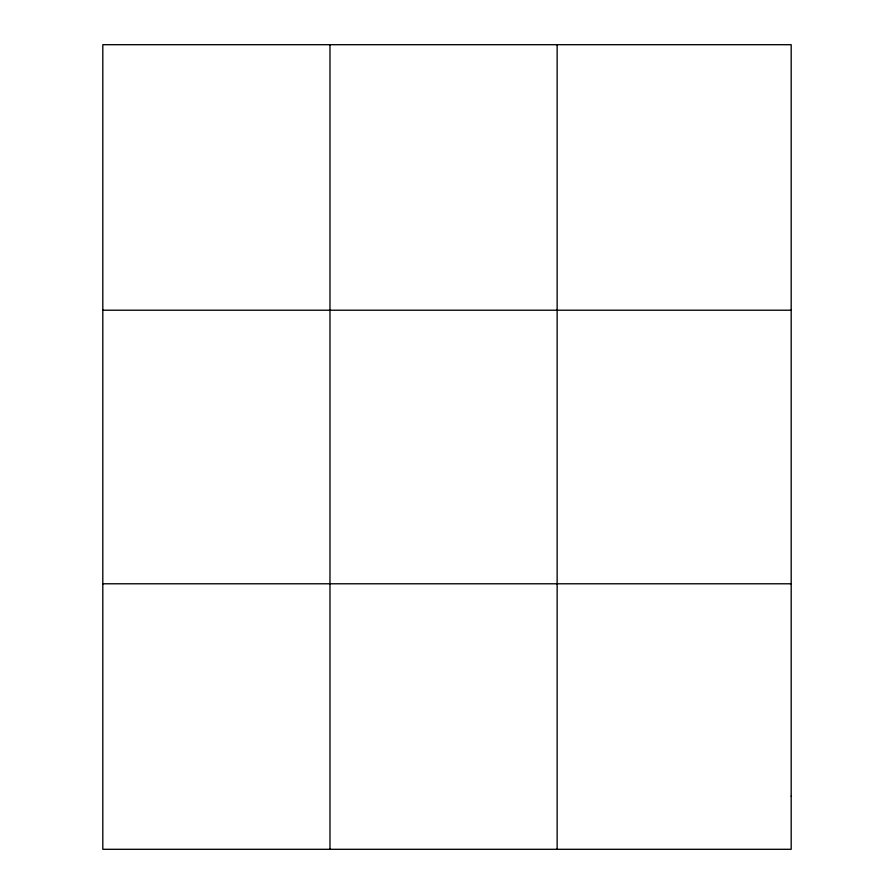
<?xml version="1.0" encoding="UTF-8"?>
<svg xmlns="http://www.w3.org/2000/svg" width="894" height="894" viewBox="0 0 894 894"><rect width="100%" height="100%" fill="white"/><g stroke="black" fill="none" stroke-linecap="round" stroke-linejoin="round"><path stroke-width="1.34" d="M329.975 44.7L329.975 849.3M557.141 44.7L557.141 849.3M102.81 310.218L791.19 310.218M102.81 583.782L791.19 583.782M791.19 796.196L791.19 849.3L102.81 849.3L102.81 44.7L791.19 44.7L791.19 796.196"/></g></svg>
